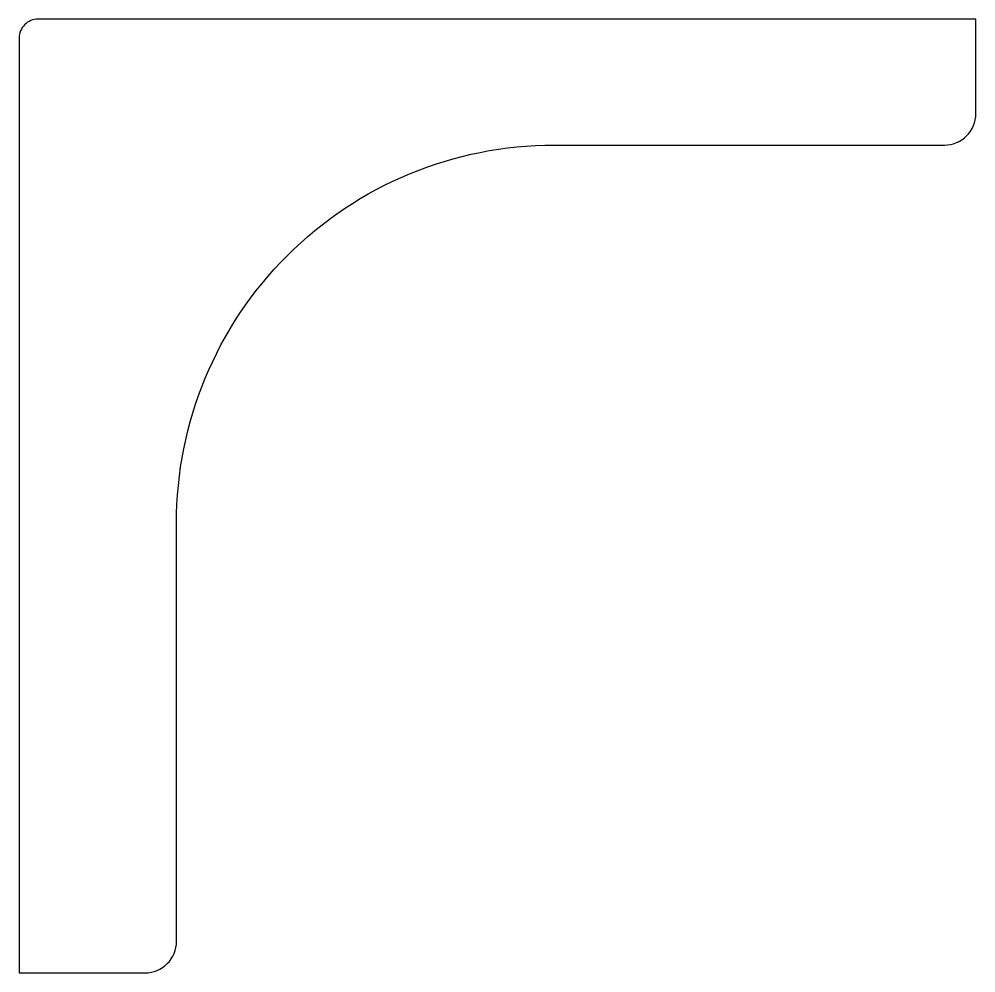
# Model space of a CAD drawing. Extents: x -76 to 76, y -76 to 76.
import ezdxf

# ---------------------------------------------------------------- set-up
doc = ezdxf.new("R2010")
doc.units = 0

msp = doc.modelspace()

# ---------------------------------------------------------------- linework, layer by layer
at = {"layer": '1'}
msp.add_lwpolyline([(76, 75.75), (-73, 75.75, 0.414214), (-76, 72.75), (-76, -75.75), (-56, -75.75, 0.414214), (-51, -70.75), (-51, -4.25, -0.414214), (9, 55.75), (71, 55.75, 0.414214), (76, 60.75)], format="xyb", close=True, dxfattribs=at)

doc.saveas('drawing.dxf')
